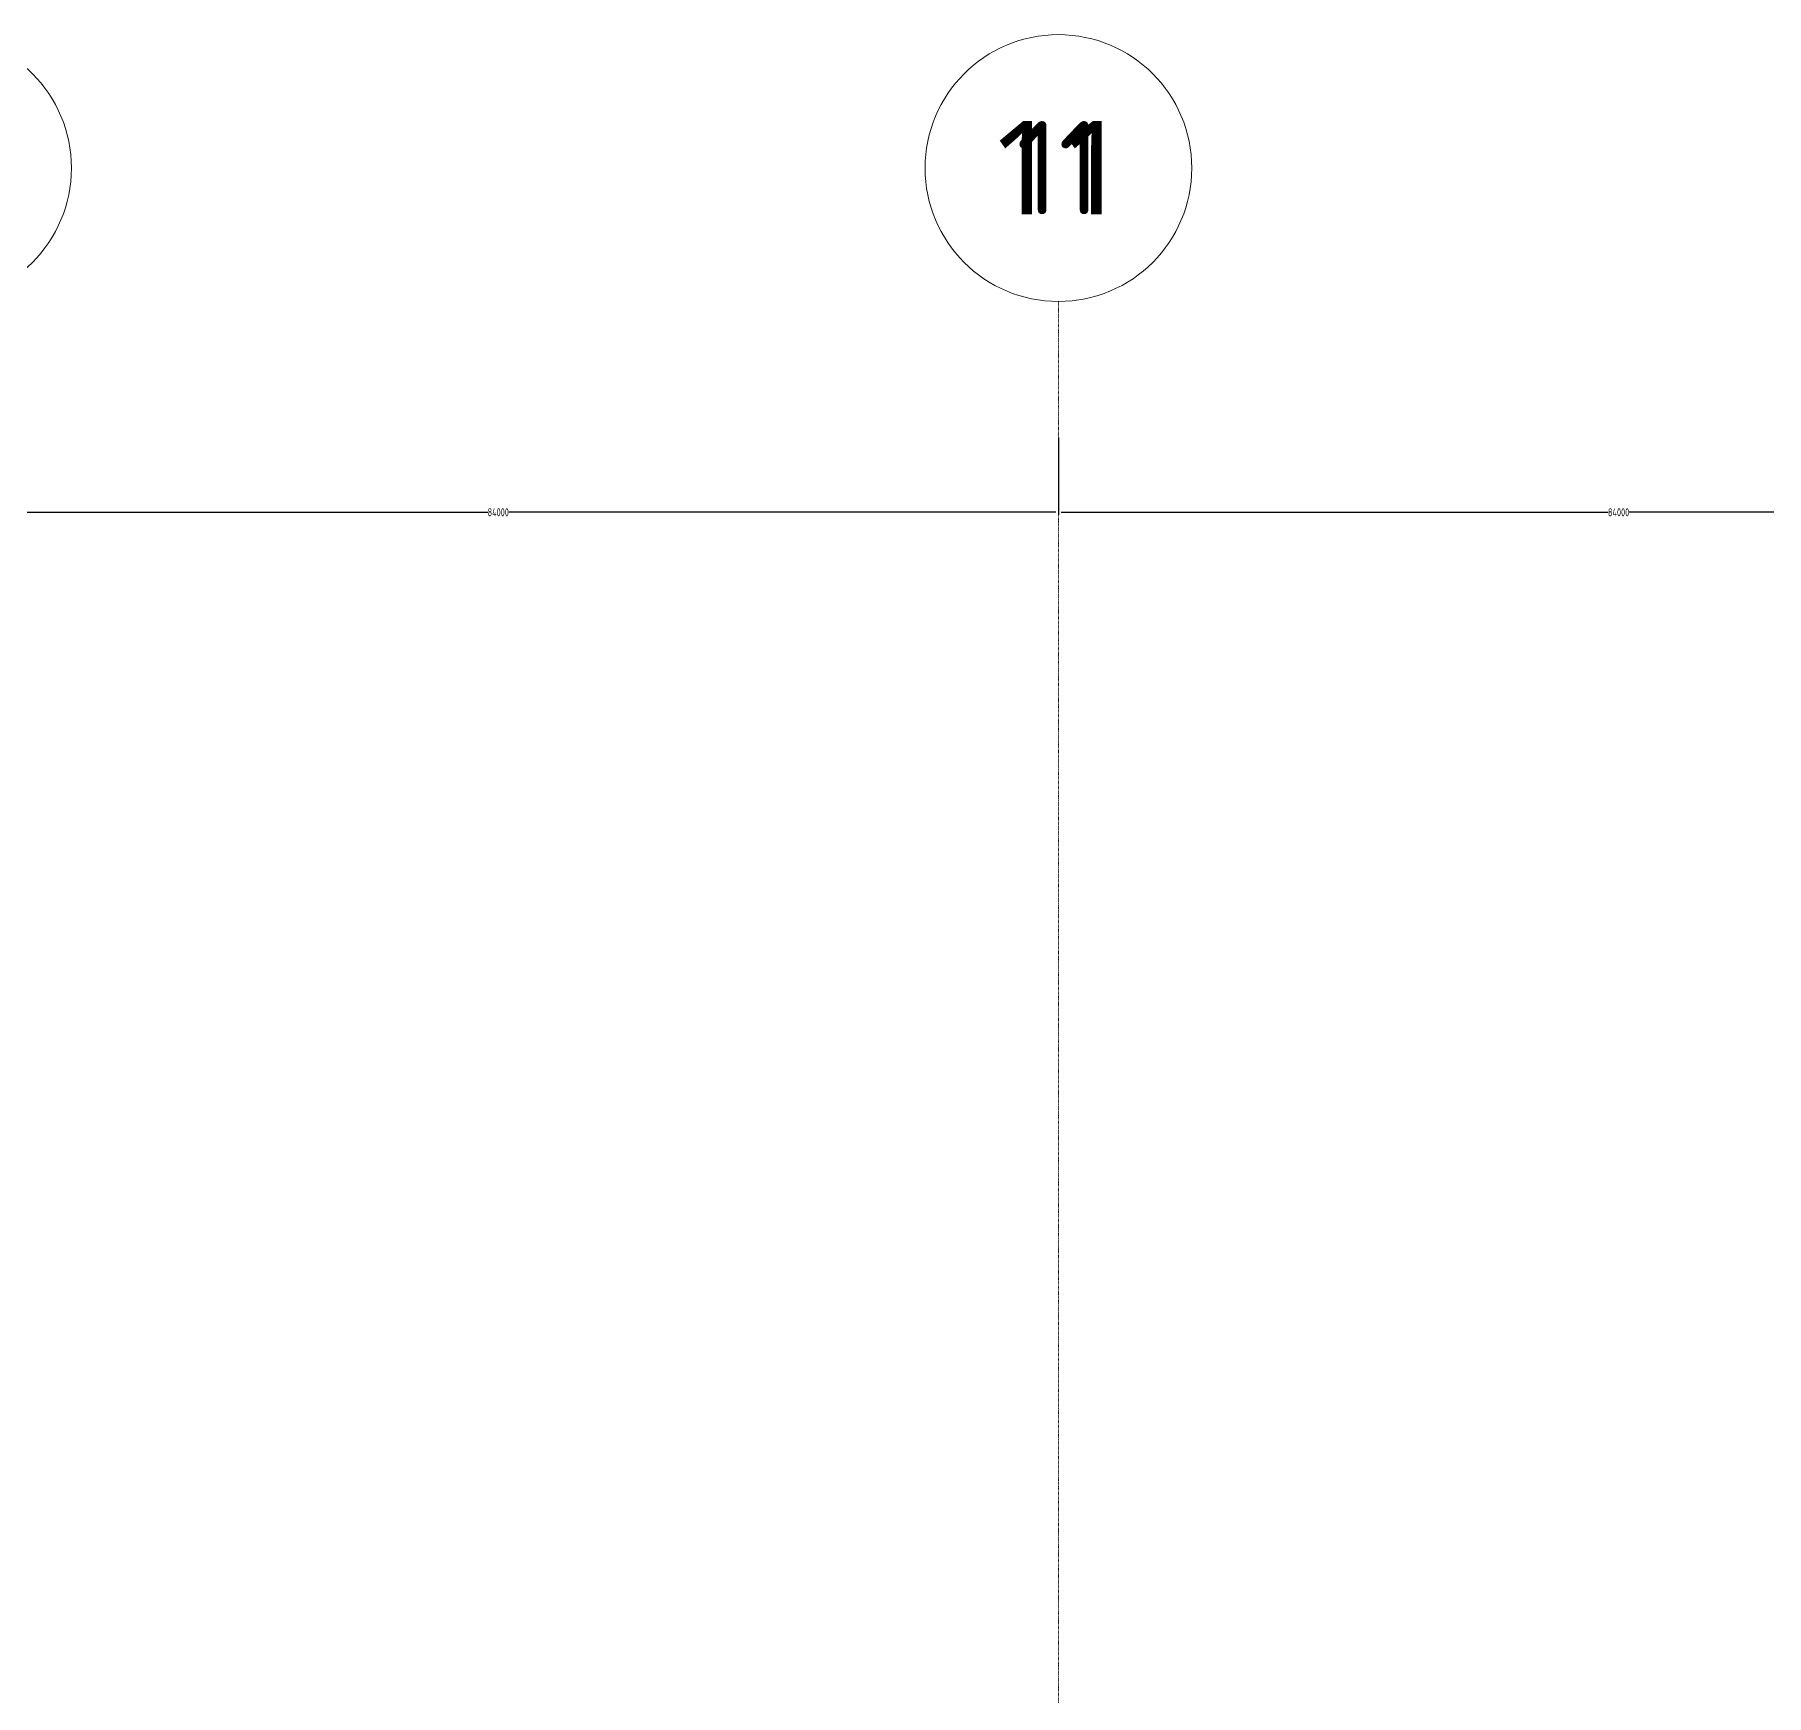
# Model space of a CAD drawing. Extents: x -32000 to 290600, y -29000 to 131250.
# Drawn here: x 77524 to 90508, y 118803 to 131250 of the extents above; entities that cross this region are included whole.
import ezdxf
from ezdxf.enums import TextEntityAlignment as Align

# ---------------------------------------------------------------- set-up
doc = ezdxf.new("R2010")
doc.units = 0
doc.header["$LTSCALE"] = 10
doc.linetypes.add('H12PL2$0$JJP_三點線', pattern=[0.9, 0.3, -0.15, 0, -0.15, 0, -0.15, 0, -0.15])
doc.linetypes.add('XFM7P20ICA$0$H12PL2$0$JJP_三點線', pattern=[0.9, 0.3, -0.15, 0, -0.15, 0, -0.15, 0, -0.15])
for name, color, linetype in [('H12PL2$0$A-DIM', 252, 'Continuous'), ('H12PL2$0$S-GRID', 252, 'Continuous'), ('XFM7P20ICA$0$H12PL2$0$A-DIM', 252, 'Continuous'), ('XFM7P20ICA$0$H12PL2$0$S-GRID', 252, 'Continuous')]:
    doc.layers.add(name, color=color, linetype=linetype)
doc.styles.add('H12PL2$0$dim-txt', font='isocp.shx', dxfattribs={"width": 0.7, "bigfont": 'chineset.shx'})
doc.styles.add('H12PL2$0$Standard', font='', dxfattribs={"width": 0.8})
doc.styles.add('XFM7P20ICA$0$H12PL2$0$dim-txt', font='isocp.shx', dxfattribs={"width": 0.7, "bigfont": 'chineset.shx'})
doc.styles.add('XFM7P20ICA$0$H12PL2$0$Standard', font='isocp.shx', dxfattribs={"bigfont": 'chineset.shx'})
doc.styles.get('H12PL2$0$Standard').set_extended_font_data('Microsoft JhengHei')
doc.dimstyles.new('H12PL2$0$ARCH-dim-200MM', dxfattribs={"dimscale": 200, "dimtxt": 0.3, "dimasz": 0.1, "dimexe": 0.1, "dimexo": 0.1, "dimgap": 0.05, "dimtad": 1, "dimdec": 0, "dimlfac": 10, "dimrnd": 0.5, "dimdsep": 46, "dimtxsty": 'H12PL2$0$dim-txt', "dimblk": 'H12PL2$0$_Dot', "dimcen": 2, "dimclrd": 256, "dimclre": 256, "dimclrt": 256, "dimadec": 0, "dimazin": 0, "dimtfac": 1, "dimtix": 1, "dimtmove": 2, "dimatfit": 3, "dimldrblk": 'H12PL2$0$_OBLIQUE', "dimfxl": 1, "dimtvp": 1, "dimtolj": 1, "dimarcsym": 0})
doc.dimstyles.new('XFM7P20ICA$0$H12PL2$0$ARCH-dim-200MM', dxfattribs={"dimscale": 200, "dimtxt": 0.3, "dimasz": 0.1, "dimexe": 0.1, "dimexo": 0.1, "dimgap": 0.05, "dimtad": 1, "dimdec": 0, "dimlfac": 10, "dimrnd": 0.5, "dimdsep": 46, "dimtxsty": 'XFM7P20ICA$0$H12PL2$0$dim-txt', "dimblk": 'XFM7P20ICA$0$H12PL2$0$_Dot', "dimcen": 2, "dimclrd": 256, "dimclre": 256, "dimclrt": 256, "dimadec": 0, "dimazin": 0, "dimtfac": 1, "dimtix": 1, "dimtmove": 2, "dimatfit": 3, "dimldrblk": 'XFM7P20ICA$0$H12PL2$0$_OBLIQUE', "dimfxl": 1, "dimtvp": 1, "dimtolj": 1, "dimarcsym": 0})

# ---------------------------------------------------------------- blocks, each defined once
blk = doc.blocks.new('*D99')
at = {"layer": 'DEFPOINTS', "color": 0, "linetype": 'Continuous', "transparency": 16777216}
for p in [(76800, 128250), (85200, 128250), (85200, 127670)]:
    blk.add_point(p, dxfattribs=at)
at = {"layer": 'H12PL2$0$A-DIM', "linetype": 'Continuous', "lineweight": -2, "transparency": 16777216}
for p, q in [((76800, 128230), (76800, 127650)), ((85200, 128230), (85200, 127650)), ((76820, 127670), (80921, 127670)), ((85180, 127670), (81079, 127670))]:
    blk.add_line(p, q, dxfattribs=at)
at = {"layer": 'H12PL2$0$A-DIM', "linetype": 'Continuous', "lineweight": 0, "transparency": 16777216, "insert": (81000, 127670), "char_height": 60, "attachment_point": 5, "style": 'H12PL2$0$dim-txt'}
blk.add_mtext('\\A1;84000', dxfattribs=at)
blk = doc.blocks.new('H12PL2$0$_Dot')
blk = doc.blocks.new('H12PL2$0$_OBLIQUE')
at = {"color": 0, "linetype": 'ByBlock', "lineweight": -2}
blk.add_line((-0.5, -0.5), (0.5, 0.5), dxfattribs=at)
blk = doc.blocks.new('*D100')
at = {"layer": 'DEFPOINTS', "color": 0, "linetype": 'Continuous', "transparency": 16777216}
for p in [(85200, 128250), (93600, 128250), (93600, 127670)]:
    blk.add_point(p, dxfattribs=at)
at = {"layer": 'H12PL2$0$A-DIM', "linetype": 'Continuous', "lineweight": -2, "transparency": 16777216}
for p, q in [((85200, 128230), (85200, 127650)), ((93600, 128230), (93600, 127650)), ((85220, 127670), (89321, 127670)), ((93580, 127670), (89479, 127670))]:
    blk.add_line(p, q, dxfattribs=at)
at = {"layer": 'H12PL2$0$A-DIM', "linetype": 'Continuous', "lineweight": 0, "transparency": 16777216, "insert": (89400, 127670), "char_height": 60, "attachment_point": 5, "style": 'H12PL2$0$dim-txt'}
blk.add_mtext('\\A1;84000', dxfattribs=at)
blk = doc.blocks.new('*D460')
at = {"layer": 'DEFPOINTS', "color": 0, "linetype": 'Continuous', "transparency": 16777216}
for p in [(76800, 128250), (85200, 128250), (85200, 127670)]:
    blk.add_point(p, dxfattribs=at)
at = {"layer": 'XFM7P20ICA$0$H12PL2$0$A-DIM', "linetype": 'Continuous', "lineweight": -2, "transparency": 16777216}
for p, q in [((76800, 128230), (76800, 127650)), ((85200, 128230), (85200, 127650)), ((76820, 127670), (80921, 127670)), ((85180, 127670), (81079, 127670))]:
    blk.add_line(p, q, dxfattribs=at)
at = {"layer": 'XFM7P20ICA$0$H12PL2$0$A-DIM', "linetype": 'Continuous', "lineweight": 0, "transparency": 16777216, "insert": (81000, 127670), "char_height": 60, "attachment_point": 5, "style": 'XFM7P20ICA$0$H12PL2$0$dim-txt'}
blk.add_mtext('\\A1;84000', dxfattribs=at)
blk = doc.blocks.new('XFM7P20ICA$0$H12PL2$0$_Dot')
blk = doc.blocks.new('XFM7P20ICA$0$H12PL2$0$_OBLIQUE')
at = {"color": 0, "linetype": 'ByBlock', "lineweight": -2}
blk.add_line((-0.5, -0.5), (0.5, 0.5), dxfattribs=at)
blk = doc.blocks.new('*D461')
at = {"layer": 'DEFPOINTS', "color": 0, "linetype": 'Continuous', "transparency": 16777216}
for p in [(85200, 128250), (93600, 128250), (93600, 127670)]:
    blk.add_point(p, dxfattribs=at)
at = {"layer": 'XFM7P20ICA$0$H12PL2$0$A-DIM', "linetype": 'Continuous', "lineweight": -2, "transparency": 16777216}
for p, q in [((85200, 128230), (85200, 127650)), ((93600, 128230), (93600, 127650)), ((85220, 127670), (89321, 127670)), ((93580, 127670), (89479, 127670))]:
    blk.add_line(p, q, dxfattribs=at)
at = {"layer": 'XFM7P20ICA$0$H12PL2$0$A-DIM', "linetype": 'Continuous', "lineweight": 0, "transparency": 16777216, "insert": (89400, 127670), "char_height": 60, "attachment_point": 5, "style": 'XFM7P20ICA$0$H12PL2$0$dim-txt'}
blk.add_mtext('\\A1;84000', dxfattribs=at)
blk = doc.blocks.new('H12PL2')
at = {"layer": 'H12PL2$0$S-GRID', "linetype": 'H12PL2$0$JJP_三點線', "lineweight": 0}
for q in [(85200, 129250), (85200, -28000)]:
    blk.add_line((85200, 128250), q, dxfattribs=at)
at = {"layer": 'H12PL2$0$S-GRID', "lineweight": 0}
for centre in [(76800, 130250), (85200, 130250)]:
    blk.add_circle(centre, 1000, dxfattribs=at)
at = {"layer": 'H12PL2$0$S-GRID', "linetype": 'H12PL2$0$JJP_三點線', "lineweight": 0}
blk.add_point((85200, 128250), dxfattribs=at)
blk.add_point((85200, 128250), dxfattribs=at)
at = {"layer": 'H12PL2$0$S-GRID', "style": 'H12PL2$0$Standard'}
blk.add_text('11', height=700, dxfattribs=at).set_placement((85200, 130602.36), align=Align.TOP_CENTER)
at = {"layer": 'H12PL2$0$A-DIM', "linetype": 'Continuous', "lineweight": 0}
for base, p1, p2, picture, middle in [((85200, 127670), (76800, 128250), (85200, 128250), '*D99', (81000, 127670)), ((93600, 127670), (85200, 128250), (93600, 128250), '*D100', (89400, 127670))]:
    dim = blk.add_linear_dim(base=base, p1=p1, p2=p2, dimstyle='H12PL2$0$ARCH-dim-200MM', dxfattribs=at)
    dim.commit()
    dim.dimension.update_dxf_attribs({"geometry": picture, "text_midpoint": middle, "dimtype": 128})
blk = doc.blocks.new('XFM7P20ICA$0$H12PL2')
at = {"layer": 'XFM7P20ICA$0$H12PL2$0$S-GRID', "linetype": 'XFM7P20ICA$0$H12PL2$0$JJP_三點線', "lineweight": 0}
for q in [(85200, 129250), (85200, -28000)]:
    blk.add_line((85200, 128250), q, dxfattribs=at)
at = {"layer": 'XFM7P20ICA$0$H12PL2$0$S-GRID', "lineweight": 0}
for centre in [(76800, 130250), (85200, 130250)]:
    blk.add_circle(centre, 1000, dxfattribs=at)
at = {"layer": 'XFM7P20ICA$0$H12PL2$0$S-GRID', "linetype": 'XFM7P20ICA$0$H12PL2$0$JJP_三點線', "lineweight": 0}
blk.add_point((85200, 128250), dxfattribs=at)
blk.add_point((85200, 128250), dxfattribs=at)
at = {"layer": 'XFM7P20ICA$0$H12PL2$0$S-GRID', "style": 'XFM7P20ICA$0$H12PL2$0$Standard'}
blk.add_text('11', height=700, dxfattribs=at).set_placement((85200, 130602.36), align=Align.TOP_CENTER)
at = {"layer": 'XFM7P20ICA$0$H12PL2$0$A-DIM', "linetype": 'Continuous', "lineweight": 0}
for base, p1, p2, picture, middle in [((85200, 127670), (76800, 128250), (85200, 128250), '*D460', (81000, 127670)), ((93600, 127670), (85200, 128250), (93600, 128250), '*D461', (89400, 127670))]:
    dim = blk.add_linear_dim(base=base, p1=p1, p2=p2, dimstyle='XFM7P20ICA$0$H12PL2$0$ARCH-dim-200MM', dxfattribs=at)
    dim.commit()
    dim.dimension.update_dxf_attribs({"geometry": picture, "text_midpoint": middle, "dimtype": 128})
blk = doc.blocks.new('XFM7P20ICA')
blk.add_blockref('XFM7P20ICA$0$H12PL2', (0, 0))

msp = doc.modelspace()

# ---------------------------------------------------------------- block references
for name in ['H12PL2', 'XFM7P20ICA']:
    msp.add_blockref(name, (0, 0))

doc.saveas('drawing.dxf')
